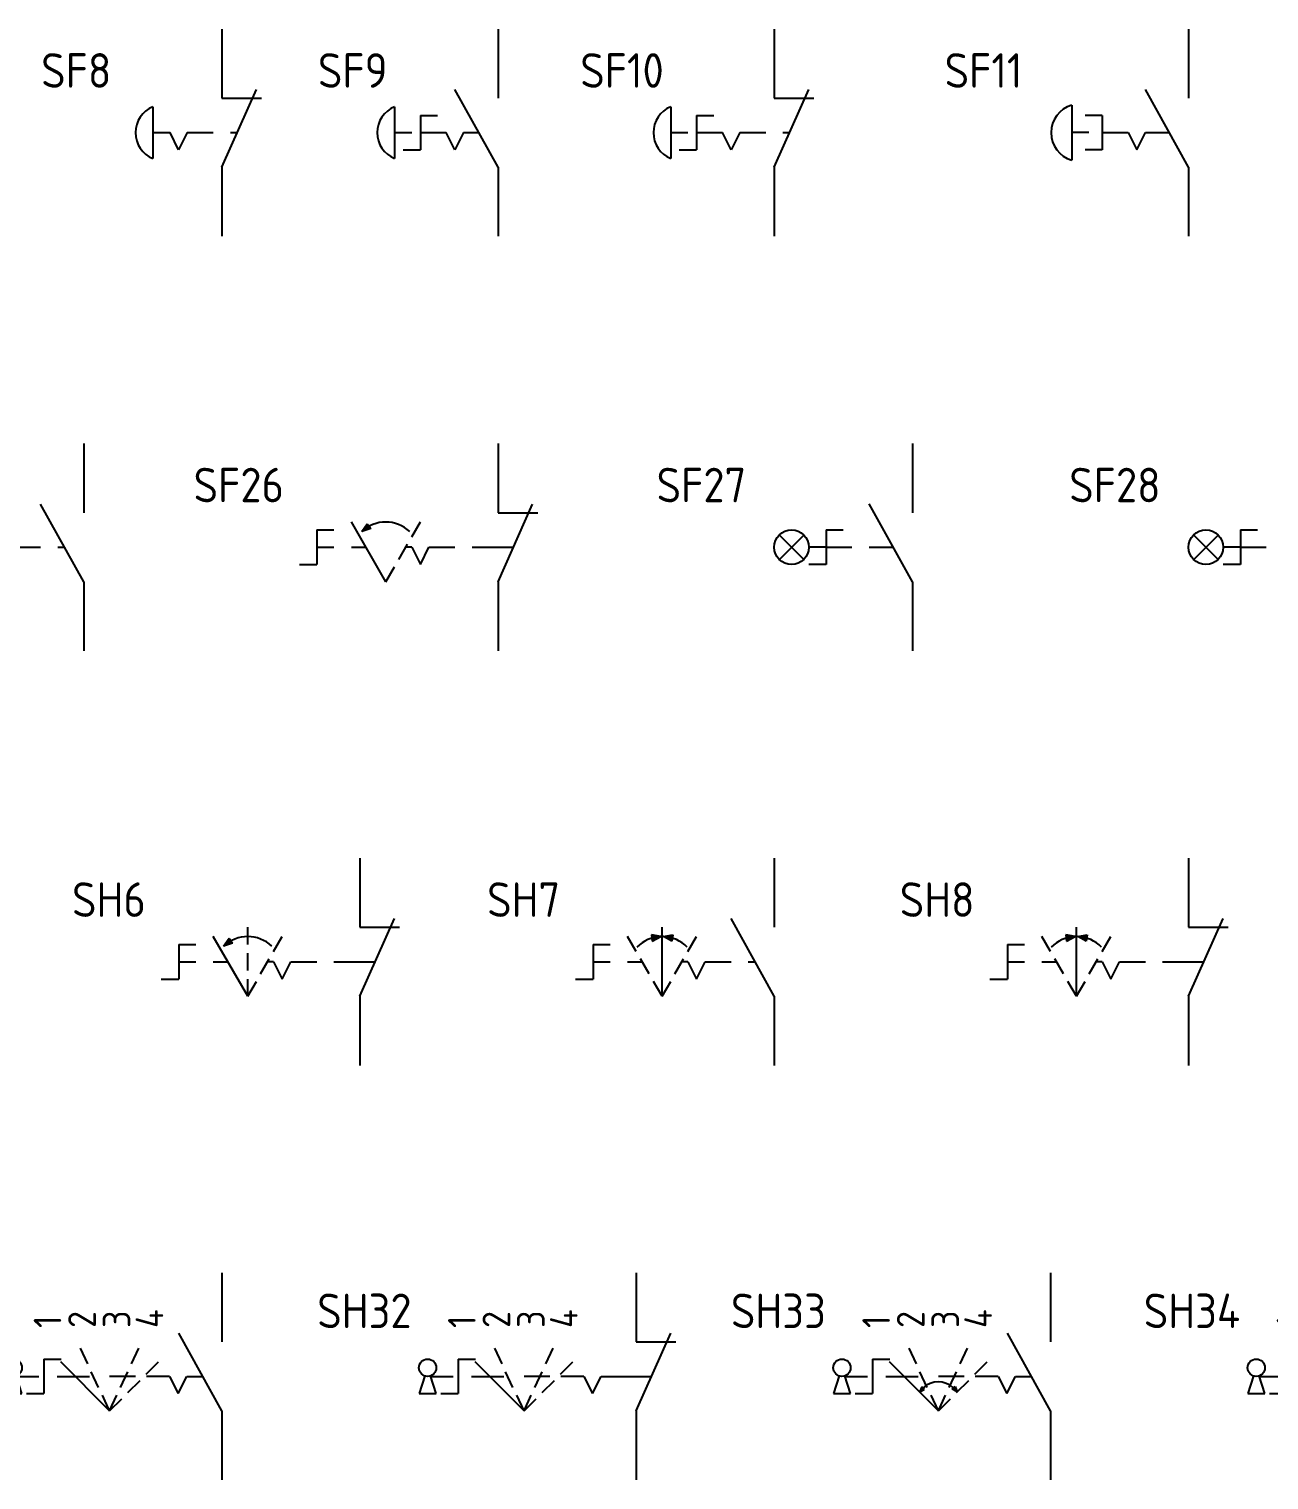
# Model space of a CAD drawing. Header units: millimetres. Extents: x 1746 to 2533, y 1027 to 2108.
# Drawn here: x 1896 to 1985.8, y 2002.5 to 2107.5 of the extents above; entities that cross this region are included whole.
import ezdxf
from ezdxf.enums import TextEntityAlignment as Align

# ---------------------------------------------------------------- set-up
doc = ezdxf.new("R2010")
doc.units = ezdxf.units.MM
for name, color, linetype in [('POS', 7, 'Continuous'), ('SYMS', 7, 'Continuous'), ('TAGS', 7, 'Continuous')]:
    doc.layers.add(name, color=color, linetype=linetype)
doc.styles.add('WD_IEC', font='isocp2.shx', dxfattribs={"width": 0.9, "height": 4})

# ---------------------------------------------------------------- blocks, each defined once
blk = doc.blocks.new('VPB12ML')
for p, q in [((0, 7.5), (0, 2.5)), ((0, -2.5), (2.5, 3.125)), ((0, 2.5), (2.8678, 2.5)), ((-5, 1.875), (-5, -1.875)), ((-5, 0), (-3.75, 0)), ((-3.125, -1.25), (-3.75, 0)), ((-2.5, 0), (-3.125, -1.25)), ((-2.5, 0), (-0.625, 0)), ((0.625, 0), (1.11111, 0)), ((0, -2.5), (0, -7.5))]:
    blk.add_line(p, q)
blk.add_arc((-4.21875, 0), 2.03125, 112.6198649, 247.3801351)
at = {"style": 'WD_IEC'}
for tag, p in [('INST', (-8, 10.25)), ('LOC', (-8, 6.75)), ('TAG1', (-8, 3.25)), ('DESC1', (-8, -10.35)), ('DESC2', (-8, -13.85)), ('DESC3', (-8, -17.35))]:
    blk.add_attdef(tag, text='', height=2.5, dxfattribs=at).set_placement(p, align=Align.RIGHT)
at = {"style": 'WD_IEC', "flags": 1}
for tag, p, height in [('X2TERM01', (0, 7.5), 0.32), ('CONTACT', (0.5, 4.5), 1), ('COMMON', (1.75, 3.25), 1), ('X1LINK', (1.5, 0), 0.32), ('ASSYCODE', (1, -4), 1), ('FAMILY', (1, -5.5), 1), ('CATDESC', (1, -7), 1), ('X8TERM02', (0, -7.5), 0.32)]:
    blk.add_attdef(tag, p, '', height=height, dxfattribs=at)
at = {"style": 'WD_IEC'}
blk.add_attdef('TERM01', text='', height=2, rotation=90, dxfattribs=at).set_placement((-1, 7.5), align=Align.RIGHT)
at = {"style": 'WD_IEC', "flags": 9}
for tag, p in [('MFG', (-8.5, -0.25)), ('CAT', (-8.5, -2.75))]:
    blk.add_attdef(tag, text='', height=1.5, dxfattribs=at).set_placement(p, align=Align.RIGHT)
at = {"style": 'WD_IEC'}
blk.add_attdef('TERM02', (-1, -7.5), '', height=2, rotation=90, dxfattribs=at)
at = {"lineweight": 15, "style": 'WD_IEC'}
blk.add_attdef('XREF', text='', height=2.5, dxfattribs=at).set_placement((-8, -6.35), align=Align.RIGHT)
blk = doc.blocks.new('VPB11MTL')
for p, q in [((0, 7.5), (0, 2.5)), ((0, -2.5), (-3.12, 3.12)), ((-7.5, 1.88), (-7.5, -1.88)), ((-5.62, 1.25), (-5.62, -1.25)), ((-5.62, 1.25), (-4.38, 1.25)), ((-7.5, 0), (-6.25, 0)), ((-5.62, 0), (-3.75, 0)), ((-3.12, -1.25), (-3.75, 0)), ((-2.5, 0), (-3.12, -1.25)), ((-2.5, 0), (-1.39, 0)), ((-6.88, -1.25), (-5.62, -1.25)), ((0, -2.5), (0, -7.5))]:
    blk.add_line(p, q)
blk.add_arc((-6.72, 0), 2.03, 112.6199, 247.3801)
at = {"style": 'WD_IEC'}
for tag, p in [('INST', (-8, 10.25)), ('LOC', (-8, 6.75)), ('TAG1', (-8, 3.25)), ('DESC1', (-8, -10.35)), ('DESC2', (-8, -13.85)), ('DESC3', (-8, -17.35))]:
    blk.add_attdef(tag, text='', height=2.5, dxfattribs=at).set_placement(p, align=Align.RIGHT)
at = {"style": 'WD_IEC', "flags": 1}
for tag, p, height in [('X2TERM01', (0, 7.5), 0.32), ('CONTACT', (0.5, 4.5), 1), ('COMMON', (1.75, 3.25), 1), ('X1LINK', (0, 0), 0.32), ('ASSYCODE', (1, -4), 1), ('FAMILY', (1, -5.5), 1), ('CATDESC', (1, -7), 1), ('X8TERM02', (0, -7.5), 0.32)]:
    blk.add_attdef(tag, p, '', height=height, dxfattribs=at)
at = {"style": 'WD_IEC'}
blk.add_attdef('TERM01', text='', height=2, rotation=90, dxfattribs=at).set_placement((-1, 7.5), align=Align.RIGHT)
at = {"style": 'WD_IEC', "flags": 9}
for tag, p in [('MFG', (-10.37, -0.24)), ('CAT', (-10.37, -2.74))]:
    blk.add_attdef(tag, text='', height=1.5, dxfattribs=at).set_placement(p, align=Align.RIGHT)
at = {"style": 'WD_IEC'}
blk.add_attdef('TERM02', (-1, -7.5), '', height=2, rotation=90, dxfattribs=at)
at = {"lineweight": 15, "style": 'WD_IEC'}
blk.add_attdef('XREF', text='', height=2.5, dxfattribs=at).set_placement((-8, -6.35), align=Align.RIGHT)
blk = doc.blocks.new('VPB12MTL')
for p, q in [((0, 7.5), (0, 2.5)), ((0, -2.5), (2.5, 3.12)), ((0, 2.5), (2.87, 2.5)), ((-7.5, 1.88), (-7.5, -1.88)), ((-5.62, 1.25), (-4.38, 1.25)), ((-5.62, 1.25), (-5.62, -1.25)), ((-7.5, 0), (-6.25, 0)), ((-5.62, 0), (-3.75, 0)), ((-3.12, -1.25), (-3.75, 0)), ((-2.5, 0), (-3.12, -1.25)), ((-2.5, 0), (-0.62, 0)), ((0.62, 0), (1.11, 0)), ((-6.88, -1.25), (-5.62, -1.25)), ((0, -2.5), (0, -7.5))]:
    blk.add_line(p, q)
blk.add_arc((-6.72, 0), 2.03, 112.6199, 247.3801)
at = {"style": 'WD_IEC'}
for tag, p in [('INST', (-8, 10.25)), ('LOC', (-8, 6.75)), ('TAG1', (-8, 3.25)), ('DESC1', (-8, -10.35)), ('DESC2', (-8, -13.85)), ('DESC3', (-8, -17.35))]:
    blk.add_attdef(tag, text='', height=2.5, dxfattribs=at).set_placement(p, align=Align.RIGHT)
at = {"style": 'WD_IEC', "flags": 1}
for tag, p, height in [('X2TERM01', (0, 7.5), 0.32), ('CONTACT', (0.5, 4.5), 1), ('COMMON', (1.75, 3.25), 1), ('X1LINK', (1.5, 0), 0.32), ('ASSYCODE', (1, -4), 1), ('FAMILY', (1, -5.5), 1), ('CATDESC', (1, -7), 1), ('X8TERM02', (0, -7.5), 0.32)]:
    blk.add_attdef(tag, p, '', height=height, dxfattribs=at)
at = {"style": 'WD_IEC'}
blk.add_attdef('TERM01', text='', height=2, rotation=90, dxfattribs=at).set_placement((-1, 7.5), align=Align.RIGHT)
at = {"style": 'WD_IEC', "flags": 9}
for tag, p in [('MFG', (-10.37, -0.24)), ('CAT', (-10.37, -2.74))]:
    blk.add_attdef(tag, text='', height=1.5, dxfattribs=at).set_placement(p, align=Align.RIGHT)
at = {"style": 'WD_IEC'}
blk.add_attdef('TERM02', (-1, -7.5), '', height=2, rotation=90, dxfattribs=at)
at = {"lineweight": 15, "style": 'WD_IEC'}
blk.add_attdef('XREF', text='', height=2.5, dxfattribs=at).set_placement((-8, -6.35), align=Align.RIGHT)
blk = doc.blocks.new('VPB11S80')
for p, q in [((0, 7.5), (0, 2.5)), ((0, -2.5), (-3.13, 3.13)), ((-8.46, 2), (-8.46, -2)), ((-6.25, 1.25), (-7.5, 1.25)), ((-6.25, 1.25), (-6.25, -1.25)), ((-7.23, 0), (-8.46, 0)), ((-6.25, 0), (-4.38, 0)), ((-4.38, 0), (-3.75, -1.25)), ((-3.75, -1.25), (-3.13, 0)), ((-3.13, 0), (-1.39, 0)), ((-6.25, -1.25), (-7.5, -1.25)), ((0, -2.5), (0, -7.5))]:
    blk.add_line(p, q)
blk.add_arc((-7.88, 0), 2.08, 106.2602, 253.7398)
at = {"style": 'WD_IEC'}
for tag, p in [('INST', (-12.03, 9.25)), ('LOC', (-12.03, 6.25)), ('TAG1', (-12.03, 3.25)), ('DESC1', (-12.03, -9.35)), ('DESC2', (-12.03, -12.35)), ('DESC3', (-12.03, -15.35))]:
    blk.add_attdef(tag, text='', height=2.5, dxfattribs=at).set_placement(p, align=Align.RIGHT)
at = {"style": 'WD_IEC', "flags": 1}
for tag, p, height in [('X2TERM01', (0, 7.5), 0.32), ('CONTACT', (0.5, 4.5), 1), ('COMMON', (1.75, 3.25), 1), ('X1LINK', (0, 0), 0.32), ('ASSYCODE', (1, -4), 1), ('FAMILY', (1, -5.5), 1), ('CATDESC', (1, -7), 1), ('X8TERM02', (0, -7.5), 0.32)]:
    blk.add_attdef(tag, p, '', height=height, dxfattribs=at)
at = {"style": 'WD_IEC'}
blk.add_attdef('TERM01', text='', height=2, rotation=90, dxfattribs=at).set_placement((-1, 7.5), align=Align.RIGHT)
at = {"style": 'WD_IEC', "flags": 9}
for tag, p in [('MFG', (-12.53, -0.25)), ('CAT', (-12.53, -2.75))]:
    blk.add_attdef(tag, text='', height=1.5, dxfattribs=at).set_placement(p, align=Align.RIGHT)
at = {"style": 'WD_IEC'}
blk.add_attdef('TERM02', (-1, -7.5), '', height=2, rotation=90, dxfattribs=at)
at = {"lineweight": 15, "style": 'WD_IEC'}
blk.add_attdef('XREF', text='', height=2.5, dxfattribs=at).set_placement((-12.03, -6.35), align=Align.RIGHT)
blk = doc.blocks.new('VSS112R')
for p, q in [((0, 7.5), (0, 2.5)), ((0, -2.5), (-3.12, 3.12)), ((-13.12, 1.25), (-11.88, 1.25)), ((-13.12, 1.25), (-13.12, -1.25)), ((-8.13, -2.5), (-10.62, 1.83)), ((-9.87, 1.14), (-9.47, 1.7)), ((-9.22, 1.35), (-9.87, 1.14)), ((-9.47, 1.7), (-9.22, 1.35)), ((-6.25, 0.75), (-5.62, 1.83)), ((-13.12, 0), (-11.88, 0)), ((-10.62, 0), (-9.57, 0)), ((-7.19, -0.88), (-6.56, 0.21)), ((-6.25, 0), (-6.68, 0)), ((-6.25, 0), (-5.62, -1.25)), ((-5.62, -1.25), (-5, 0)), ((-5, 0), (-3.12, 0)), ((-1.88, 0), (-1.39, 0)), ((-14.38, -1.25), (-13.12, -1.25)), ((-8.13, -2.5), (-7.5, -1.42)), ((0, -2.5), (0, -7.5))]:
    blk.add_line(p, q)
blk.add_arc((-8.13, -0.75), 2.57, 47.1045, 132.8955)
blk.add_solid([(-9.87, 1.14), (-9.47, 1.7), (-9.22, 1.35)])
at = {"style": 'WD_IEC'}
for tag, p in [('INST', (-15.5, 9.25)), ('LOC', (-15.5, 6.25)), ('TAG1', (-15.5, 3.25)), ('DESC1', (-15.5, -9.35)), ('DESC2', (-15.5, -12.35)), ('DESC3', (-15.5, -15.35))]:
    blk.add_attdef(tag, text='', height=2.5, dxfattribs=at).set_placement(p, align=Align.RIGHT)
at = {"style": 'WD_IEC', "flags": 8}
for tag, p in [('POS1', (-10.62, 3.5)), ('POS2', (-5.62, 3.5))]:
    blk.add_attdef(tag, text='', height=2, rotation=90, dxfattribs=at).set_placement(p, align=Align.MIDDLE_LEFT)
at = {"style": 'WD_IEC', "flags": 1}
for tag, p, height in [('X2TERM01', (0, 7.5), 0.32), ('CONTACT', (0.5, 4.5), 1), ('COMMON', (1.75, 3.25), 1), ('X1LINK', (0, 0), 0.32), ('X8TERM02', (0, -7.5), 0.32), ('ASSYCODE', (1, -9), 1), ('FAMILY', (1, -10.5), 1), ('CATDESC', (1, -12), 1)]:
    blk.add_attdef(tag, p, '', height=height, dxfattribs=at)
at = {"style": 'WD_IEC'}
blk.add_attdef('TERM01', text='', height=2, rotation=90, dxfattribs=at).set_placement((-1, 7.5), align=Align.RIGHT)
at = {"style": 'WD_IEC', "flags": 9}
for tag, p in [('MFG', (-16, -0.25)), ('CAT', (-16, -2.75))]:
    blk.add_attdef(tag, text='', height=1.5, dxfattribs=at).set_placement(p, align=Align.RIGHT)
at = {"style": 'WD_IEC'}
blk.add_attdef('TERM02', (-1, -7.5), '', height=2, rotation=90, dxfattribs=at)
at = {"lineweight": 15, "style": 'WD_IEC'}
blk.add_attdef('XREF', text='', height=2.5, dxfattribs=at).set_placement((-15.5, -6.35), align=Align.RIGHT)
blk.add_attdef('STATE', (1.25, -6.35), '', height=2.5, dxfattribs=at)
blk = doc.blocks.new('VSS122R')
for p, q in [((0, 7.5), (0, 2.5)), ((0, -2.5), (2.5, 3.12)), ((0, 2.5), (2.87, 2.5)), ((-13.12, 1.25), (-11.88, 1.25)), ((-13.12, 1.25), (-13.12, -1.25)), ((-8.13, -2.5), (-10.62, 1.83)), ((-9.87, 1.14), (-9.47, 1.7)), ((-9.22, 1.35), (-9.87, 1.14)), ((-9.47, 1.7), (-9.22, 1.35)), ((-6.25, 0.75), (-5.62, 1.83)), ((-13.12, 0), (-11.88, 0)), ((-10.62, 0), (-9.57, 0)), ((-7.19, -0.88), (-6.56, 0.21)), ((-6.25, 0), (-6.68, 0)), ((-6.25, 0), (-5.62, -1.25)), ((-5.62, -1.25), (-5, 0)), ((-5, 0), (-3.12, 0)), ((-1.88, 0), (1.11, 0)), ((-14.38, -1.25), (-13.12, -1.25)), ((-8.13, -2.5), (-7.5, -1.42)), ((0, -2.5), (0, -7.5))]:
    blk.add_line(p, q)
blk.add_arc((-8.13, -0.75), 2.57, 47.1045, 132.8955)
blk.add_solid([(-9.87, 1.14), (-9.47, 1.7), (-9.22, 1.35)])
at = {"style": 'WD_IEC'}
for tag, p in [('INST', (-15.5, 9.25)), ('LOC', (-15.5, 6.25)), ('TAG1', (-15.5, 3.25)), ('DESC1', (-15.5, -9.35)), ('DESC2', (-15.5, -12.35)), ('DESC3', (-15.5, -15.35))]:
    blk.add_attdef(tag, text='', height=2.5, dxfattribs=at).set_placement(p, align=Align.RIGHT)
at = {"style": 'WD_IEC', "flags": 8}
for tag, p in [('POS1', (-10.62, 3.5)), ('POS2', (-5.62, 3.5))]:
    blk.add_attdef(tag, text='', height=2, rotation=90, dxfattribs=at).set_placement(p, align=Align.MIDDLE_LEFT)
at = {"style": 'WD_IEC', "flags": 1}
for tag, p, height in [('X2TERM01', (0, 7.5), 0.32), ('CONTACT', (0.5, 4.5), 1), ('COMMON', (1.75, 3.25), 1), ('X1LINK', (1.5, 0), 0.32), ('X8TERM02', (0, -7.5), 0.32), ('ASSYCODE', (1, -9), 1), ('FAMILY', (1, -10.5), 1), ('CATDESC', (1, -12), 1)]:
    blk.add_attdef(tag, p, '', height=height, dxfattribs=at)
at = {"style": 'WD_IEC'}
blk.add_attdef('TERM01', text='', height=2, rotation=90, dxfattribs=at).set_placement((-1, 7.5), align=Align.RIGHT)
at = {"style": 'WD_IEC', "flags": 9}
for tag, p in [('MFG', (-16, -0.25)), ('CAT', (-16, -2.75))]:
    blk.add_attdef(tag, text='', height=1.5, dxfattribs=at).set_placement(p, align=Align.RIGHT)
at = {"style": 'WD_IEC'}
blk.add_attdef('TERM02', (-1, -7.5), '', height=2, rotation=90, dxfattribs=at)
at = {"lineweight": 15, "style": 'WD_IEC'}
blk.add_attdef('XREF', text='', height=2.5, dxfattribs=at).set_placement((-15.5, -6.35), align=Align.RIGHT)
blk.add_attdef('STATE', (1.25, -6.35), '', height=2.5, dxfattribs=at)
blk = doc.blocks.new('VSW11S77')
for p, q in [((0, 7.5), (0, 2.5)), ((0, -2.5), (-3.13, 3.13)), ((-6.25, 1.25), (-6.25, -1.25)), ((-6.25, 1.25), (-5, 1.25)), ((-9.63, -0.88), (-7.87, 0.88)), ((-7.87, -0.88), (-9.63, 0.88)), ((-6.25, 0), (-7.5, 0)), ((-6.25, 0), (-4.38, 0)), ((-3.13, 0), (-1.39, 0)), ((-6.25, -1.25), (-7.5, -1.25)), ((0, -2.5), (0, -7.5))]:
    blk.add_line(p, q)
blk.add_circle((-8.75, 0), 1.25)
at = {"style": 'WD_IEC'}
for tag, p in [('INST', (-12.03, 9.25)), ('LOC', (-12.03, 6.25)), ('TAG1', (-12.03, 3.25)), ('DESC1', (-12.03, -9.35)), ('DESC2', (-12.03, -12.35)), ('DESC3', (-12.03, -15.35))]:
    blk.add_attdef(tag, text='', height=2.5, dxfattribs=at).set_placement(p, align=Align.RIGHT)
at = {"style": 'WD_IEC', "flags": 1}
for tag, p, height in [('X2TERM01', (0, 7.5), 0.32), ('CONTACT', (0.5, 4.5), 1), ('COMMON', (1.75, 3.25), 1), ('X1LINK', (0, 0), 0.32), ('ASSYCODE', (1, -4), 1), ('FAMILY', (1, -5.5), 1), ('CATDESC', (1, -7), 1), ('X8TERM02', (0, -7.5), 0.32)]:
    blk.add_attdef(tag, p, '', height=height, dxfattribs=at)
at = {"style": 'WD_IEC'}
blk.add_attdef('TERM01', text='', height=2, rotation=90, dxfattribs=at).set_placement((-1, 7.5), align=Align.RIGHT)
at = {"style": 'WD_IEC', "flags": 9}
for tag, p in [('MFG', (-12.53, -0.25)), ('CAT', (-12.53, -2.75))]:
    blk.add_attdef(tag, text='', height=1.5, dxfattribs=at).set_placement(p, align=Align.RIGHT)
at = {"style": 'WD_IEC'}
blk.add_attdef('TERM02', (-1, -7.5), '', height=2, rotation=90, dxfattribs=at)
at = {"lineweight": 15, "style": 'WD_IEC'}
for tag, p in [('XREF', (-12.03, -6.35)), ('WDTAGALT', (-12.03, -18.35))]:
    blk.add_attdef(tag, text='', height=2.5, dxfattribs=at).set_placement(p, align=Align.RIGHT)
blk = doc.blocks.new('VSW12S77')
for p, q in [((0, 7.5), (0, 2.5)), ((0, -2.5), (2.5, 3.13)), ((0, 2.5), (2.87, 2.5)), ((-6.25, 1.25), (-6.25, -1.25)), ((-6.25, 1.25), (-5, 1.25)), ((-9.63, -0.88), (-7.87, 0.88)), ((-7.87, -0.88), (-9.63, 0.88)), ((-6.25, 0), (-7.5, 0)), ((-6.25, 0), (-4.38, 0)), ((-3.13, 0), (-1.39, 0)), ((-0.23, 0), (1.11, 0)), ((-6.25, -1.25), (-7.5, -1.25)), ((0, -2.5), (0, -7.5))]:
    blk.add_line(p, q)
blk.add_circle((-8.75, 0), 1.25)
at = {"style": 'WD_IEC'}
for tag, p in [('INST', (-12.03, 9.25)), ('LOC', (-12.03, 6.25)), ('TAG1', (-12.03, 3.25)), ('DESC1', (-12.03, -9.35)), ('DESC2', (-12.03, -12.35)), ('DESC3', (-12.03, -15.35))]:
    blk.add_attdef(tag, text='', height=2.5, dxfattribs=at).set_placement(p, align=Align.RIGHT)
at = {"style": 'WD_IEC', "flags": 1}
for tag, p, height in [('X2TERM01', (0, 7.5), 0.32), ('CONTACT', (0.5, 4.5), 1), ('COMMON', (1.75, 3.25), 1), ('X1LINK', (1.78, 0), 0.32), ('ASSYCODE', (1, -4), 1), ('FAMILY', (1, -5.5), 1), ('CATDESC', (1, -7), 1), ('X8TERM02', (0, -7.5), 0.32)]:
    blk.add_attdef(tag, p, '', height=height, dxfattribs=at)
at = {"style": 'WD_IEC'}
blk.add_attdef('TERM01', text='', height=2, rotation=90, dxfattribs=at).set_placement((-1, 7.5), align=Align.RIGHT)
at = {"style": 'WD_IEC', "flags": 9}
for tag, p in [('MFG', (-12.53, -0.25)), ('CAT', (-12.53, -2.75))]:
    blk.add_attdef(tag, text='', height=1.5, dxfattribs=at).set_placement(p, align=Align.RIGHT)
at = {"style": 'WD_IEC'}
blk.add_attdef('TERM02', (-1, -7.5), '', height=2, rotation=90, dxfattribs=at)
at = {"lineweight": 15, "style": 'WD_IEC'}
for tag, p in [('XREF', (-12.03, -6.35)), ('WDTAGALT', (-12.03, -18.35))]:
    blk.add_attdef(tag, text='', height=2.5, dxfattribs=at).set_placement(p, align=Align.RIGHT)
blk = doc.blocks.new('VSS123R')
for p, q in [((0, 7.5), (0, 2.5)), ((-8.12, 1.25), (-8.12, 2.5)), ((0, -2.5), (2.5, 3.12)), ((0, 2.5), (2.87, 2.5)), ((-13.12, 1.25), (-11.88, 1.25)), ((-13.12, 1.25), (-13.12, -1.25)), ((-8.12, -2.5), (-10.62, 1.83)), ((-9.87, 1.14), (-9.47, 1.7)), ((-9.22, 1.35), (-9.87, 1.14)), ((-9.47, 1.7), (-9.22, 1.35)), ((-6.25, 0.75), (-5.62, 1.83)), ((-13.12, 0), (-11.88, 0)), ((-10.62, 0), (-9.57, 0)), ((-8.12, -0.63), (-8.12, 0.62)), ((-7.19, -0.88), (-6.56, 0.21)), ((-6.25, 0), (-6.68, 0)), ((-6.25, 0), (-5.62, -1.25)), ((-5.62, -1.25), (-5, 0)), ((-5, 0), (-3.12, 0)), ((-1.88, 0), (1.11, 0)), ((-14.38, -1.25), (-13.12, -1.25)), ((-8.12, -2.5), (-8.12, -1.25)), ((-8.12, -2.5), (-7.5, -1.42)), ((0, -2.5), (0, -7.5))]:
    blk.add_line(p, q)
blk.add_arc((-8.12, -0.75), 2.57, 47.1045, 132.8955)
blk.add_solid([(-9.87, 1.14), (-9.47, 1.7), (-9.22, 1.35)])
at = {"style": 'WD_IEC'}
for tag, p in [('INST', (-15.5, 9.25)), ('LOC', (-15.5, 6.25)), ('TAG1', (-15.5, 3.25)), ('DESC1', (-15.5, -9.35)), ('DESC2', (-15.5, -12.35)), ('DESC3', (-15.5, -15.35))]:
    blk.add_attdef(tag, text='', height=2.5, dxfattribs=at).set_placement(p, align=Align.RIGHT)
at = {"style": 'WD_IEC', "flags": 8}
for tag, p in [('POS1', (-10.62, 3.5)), ('POS2', (-8.12, 3.5)), ('POS3', (-5.62, 3.5))]:
    blk.add_attdef(tag, text='', height=2, rotation=90, dxfattribs=at).set_placement(p, align=Align.MIDDLE_LEFT)
at = {"style": 'WD_IEC', "flags": 1}
for tag, p, height in [('X2TERM01', (0, 7.5), 0.32), ('CONTACT', (0.5, 4.5), 1), ('COMMON', (1.75, 3.25), 1), ('X1LINK', (1.5, 0), 0.32), ('X8TERM02', (0, -7.5), 0.32), ('ASSYCODE', (1, -9), 1), ('FAMILY', (1, -10.5), 1), ('CATDESC', (1, -12), 1)]:
    blk.add_attdef(tag, p, '', height=height, dxfattribs=at)
at = {"style": 'WD_IEC'}
blk.add_attdef('TERM01', text='', height=2, rotation=90, dxfattribs=at).set_placement((-1, 7.5), align=Align.RIGHT)
at = {"style": 'WD_IEC', "flags": 9}
for tag, p in [('MFG', (-16, -0.25)), ('CAT', (-16, -2.75))]:
    blk.add_attdef(tag, text='', height=1.5, dxfattribs=at).set_placement(p, align=Align.RIGHT)
at = {"style": 'WD_IEC'}
blk.add_attdef('TERM02', (-1, -7.5), '', height=2, rotation=90, dxfattribs=at)
at = {"lineweight": 15, "style": 'WD_IEC'}
blk.add_attdef('XREF', text='', height=2.5, dxfattribs=at).set_placement((-15.5, -6.35), align=Align.RIGHT)
blk.add_attdef('STATE', (1.25, -6.35), '', height=2.5, dxfattribs=at)
blk = doc.blocks.new('VSS113B')
for p, q in [((0, 7.5), (0, 2.5)), ((-8.12, -2.5), (-8.12, 2.5)), ((0, -2.5), (-3.12, 3.12)), ((-13.12, 1.25), (-11.88, 1.25)), ((-13.12, 1.25), (-13.12, -1.25)), ((-10, 0.75), (-10.62, 1.83)), ((-8.22, 1.82), (-8.9, 1.94)), ((-8.9, 1.94), (-8.83, 1.5)), ((-8.83, 1.5), (-8.22, 1.82)), ((-8.03, 1.82), (-7.35, 1.94)), ((-7.42, 1.5), (-8.03, 1.82)), ((-7.35, 1.94), (-7.42, 1.5)), ((-6.25, 0.75), (-5.62, 1.83)), ((-13.12, 0), (-11.88, 0)), ((-10.62, 0), (-9.57, 0)), ((-9.06, -0.88), (-9.69, 0.21)), ((-7.19, -0.88), (-6.56, 0.21)), ((-6.25, 0), (-6.68, 0)), ((-6.25, 0), (-5.62, -1.25)), ((-5.62, -1.25), (-5, 0)), ((-5, 0), (-3.12, 0)), ((-1.88, 0), (-1.39, 0)), ((-14.38, -1.25), (-13.12, -1.25)), ((-8.12, -2.5), (-8.75, -1.42)), ((-8.12, -2.5), (-7.5, -1.42)), ((0, -2.5), (0, -7.5))]:
    blk.add_line(p, q)
for start, end in [(92.1045, 135.138), (44.862, 87.8955)]:
    blk.add_arc((-8.12, -0.75), 2.57, start, end)
for points in [[(-8.22, 1.82), (-8.9, 1.94), (-8.83, 1.5)], [(-8.03, 1.82), (-7.35, 1.94), (-7.42, 1.5)]]:
    blk.add_solid(points)
at = {"style": 'WD_IEC'}
for tag, p in [('INST', (-15.5, 9.25)), ('LOC', (-15.5, 6.25)), ('TAG1', (-15.5, 3.25)), ('DESC1', (-15.5, -9.35)), ('DESC2', (-15.5, -12.35)), ('DESC3', (-15.5, -15.35))]:
    blk.add_attdef(tag, text='', height=2.5, dxfattribs=at).set_placement(p, align=Align.RIGHT)
at = {"style": 'WD_IEC', "flags": 8}
for tag, p in [('POS1', (-10.62, 3.5)), ('POS2', (-8.12, 3.5)), ('POS3', (-5.62, 3.5))]:
    blk.add_attdef(tag, text='', height=2, rotation=90, dxfattribs=at).set_placement(p, align=Align.MIDDLE_LEFT)
at = {"style": 'WD_IEC', "flags": 1}
for tag, p, height in [('X2TERM01', (0, 7.5), 0.32), ('CONTACT', (0.5, 4.5), 1), ('COMMON', (1.75, 3.25), 1), ('X1LINK', (0, 0), 0.32), ('X8TERM02', (0, -7.5), 0.32), ('ASSYCODE', (1, -9), 1), ('FAMILY', (1, -10.5), 1), ('CATDESC', (1, -12), 1)]:
    blk.add_attdef(tag, p, '', height=height, dxfattribs=at)
at = {"style": 'WD_IEC'}
blk.add_attdef('TERM01', text='', height=2, rotation=90, dxfattribs=at).set_placement((-1, 7.5), align=Align.RIGHT)
at = {"style": 'WD_IEC', "flags": 9}
for tag, p in [('MFG', (-16, -0.25)), ('CAT', (-16, -2.75))]:
    blk.add_attdef(tag, text='', height=1.5, dxfattribs=at).set_placement(p, align=Align.RIGHT)
at = {"style": 'WD_IEC'}
blk.add_attdef('TERM02', (-1, -7.5), '', height=2, rotation=90, dxfattribs=at)
at = {"lineweight": 15, "style": 'WD_IEC'}
blk.add_attdef('XREF', text='', height=2.5, dxfattribs=at).set_placement((-15.5, -6.35), align=Align.RIGHT)
blk.add_attdef('STATE', (1.25, -6.35), '', height=2.5, dxfattribs=at)
blk = doc.blocks.new('VSS123B')
for p, q in [((0, 7.5), (0, 2.5)), ((-8.12, -2.5), (-8.12, 2.5)), ((0, -2.5), (2.5, 3.12)), ((0, 2.5), (2.87, 2.5)), ((-13.12, 1.25), (-11.88, 1.25)), ((-13.12, 1.25), (-13.12, -1.25)), ((-10, 0.75), (-10.62, 1.83)), ((-8.22, 1.82), (-8.9, 1.94)), ((-8.9, 1.94), (-8.83, 1.5)), ((-8.83, 1.5), (-8.22, 1.82)), ((-8.03, 1.82), (-7.35, 1.94)), ((-7.42, 1.5), (-8.03, 1.82)), ((-7.35, 1.94), (-7.42, 1.5)), ((-6.25, 0.75), (-5.62, 1.83)), ((-13.12, 0), (-11.88, 0)), ((-10.62, 0), (-9.57, 0)), ((-9.06, -0.88), (-9.69, 0.21)), ((-7.19, -0.88), (-6.56, 0.21)), ((-6.25, 0), (-6.68, 0)), ((-6.25, 0), (-5.62, -1.25)), ((-5.62, -1.25), (-5, 0)), ((-5, 0), (-3.12, 0)), ((-1.88, 0), (1.11, 0)), ((-14.38, -1.25), (-13.12, -1.25)), ((-8.12, -2.5), (-8.75, -1.42)), ((-8.12, -2.5), (-7.5, -1.42)), ((0, -2.5), (0, -7.5))]:
    blk.add_line(p, q)
for start, end in [(92.1045, 135.138), (44.862, 87.8955)]:
    blk.add_arc((-8.12, -0.75), 2.57, start, end)
for points in [[(-8.22, 1.82), (-8.9, 1.94), (-8.83, 1.5)], [(-8.03, 1.82), (-7.35, 1.94), (-7.42, 1.5)]]:
    blk.add_solid(points)
at = {"style": 'WD_IEC'}
for tag, p in [('INST', (-15.5, 9.25)), ('LOC', (-15.5, 6.25)), ('TAG1', (-15.5, 3.25)), ('DESC1', (-15.5, -9.35)), ('DESC2', (-15.5, -12.35)), ('DESC3', (-15.5, -15.35))]:
    blk.add_attdef(tag, text='', height=2.5, dxfattribs=at).set_placement(p, align=Align.RIGHT)
at = {"style": 'WD_IEC', "flags": 8}
for tag, p in [('POS1', (-10.62, 3.5)), ('POS2', (-8.12, 3.5)), ('POS3', (-5.62, 3.5))]:
    blk.add_attdef(tag, text='', height=2, rotation=90, dxfattribs=at).set_placement(p, align=Align.MIDDLE_LEFT)
at = {"style": 'WD_IEC', "flags": 1}
for tag, p, height in [('X2TERM01', (0, 7.5), 0.32), ('CONTACT', (0.5, 4.5), 1), ('COMMON', (1.75, 3.25), 1), ('X1LINK', (1.5, 0), 0.32), ('X8TERM02', (0, -7.5), 0.32), ('ASSYCODE', (1, -9), 1), ('FAMILY', (1, -10.5), 1), ('CATDESC', (1, -12), 1)]:
    blk.add_attdef(tag, p, '', height=height, dxfattribs=at)
at = {"style": 'WD_IEC'}
blk.add_attdef('TERM01', text='', height=2, rotation=90, dxfattribs=at).set_placement((-1, 7.5), align=Align.RIGHT)
at = {"style": 'WD_IEC', "flags": 9}
for tag, p in [('MFG', (-16, -0.25)), ('CAT', (-16, -2.75))]:
    blk.add_attdef(tag, text='', height=1.5, dxfattribs=at).set_placement(p, align=Align.RIGHT)
at = {"style": 'WD_IEC'}
blk.add_attdef('TERM02', (-1, -7.5), '', height=2, rotation=90, dxfattribs=at)
at = {"lineweight": 15, "style": 'WD_IEC'}
blk.add_attdef('XREF', text='', height=2.5, dxfattribs=at).set_placement((-15.5, -6.35), align=Align.RIGHT)
blk.add_attdef('STATE', (1.25, -6.35), '', height=2.5, dxfattribs=at)
blk = doc.blocks.new('VSS11S49')
for p, q in [((0, 7.5), (0, 2.5)), ((0, -2.5), (-3.12, 3.12)), ((-12.89, 1.25), (-11.64, 1.25)), ((-12.89, 1.25), (-12.89, -1.25)), ((-9.71, 0.9), (-10.24, 2.03)), ((-6.54, 0.9), (-6.01, 2.03)), ((-15.29, 0.03), (-15.72, -1.25)), ((-14.47, -1.25), (-14.9, 0.03)), ((-11.93, 0), (-9.57, 0)), ((-8.12, -2.5), (-11.66, 1.04)), ((-8.92, -0.8), (-9.45, 0.33)), ((-6.25, 0), (-8.12, 0)), ((-7.33, -0.8), (-6.8, 0.33)), ((-5.47, 0.15), (-4.59, 1.04)), ((-3.79, 0), (-5.46, 0)), ((-3.79, 0), (-3.17, -1.25)), ((-3.17, -1.25), (-2.54, 0)), ((-2.54, 0), (-1.39, 0)), ((-14.89, 0), (-13.24, 0)), ((-6.8, -1.17), (-5.92, -0.29)), ((-15.72, -1.25), (-14.47, -1.25)), ((-14.14, -1.25), (-12.89, -1.25)), ((-8.12, -2.5), (-8.65, -1.37)), ((-8.12, -2.5), (-7.6, -1.37)), ((-8.12, -2.5), (-7.24, -1.62)), ((0, -2.5), (0, -7.5))]:
    blk.add_line(p, q)
blk.add_circle((-15.1, 0.62), 0.625)
at = {"style": 'WD_IEC'}
for tag, p in [('INST', (-16.26, 9.49)), ('LOC', (-16.26, 6.49)), ('TAG1', (-16.26, 3.49)), ('DESC1', (-16.26, -9.62)), ('DESC2', (-16.26, -12.62)), ('DESC3', (-16.26, -15.62))]:
    blk.add_attdef(tag, text='', height=2.5, dxfattribs=at).set_placement(p, align=Align.RIGHT)
at = {"style": 'WD_IEC', "flags": 8}
for tag, p in [('POS1', (-12.62, 3.5)), ('POS2', (-10.12, 3.5)), ('POS3', (-7.62, 3.5)), ('POS4', (-5.24, 3.5))]:
    blk.add_attdef(tag, text='', height=2, rotation=90, dxfattribs=at).set_placement(p, align=Align.MIDDLE_LEFT)
at = {"style": 'WD_IEC', "flags": 1}
for tag, p, height in [('X2TERM01', (0, 7.5), 0.32), ('CONTACT', (0.75, 3.89), 1), ('COMMON', (2, 2.64), 1), ('MFG', (-20.2, 0.06), 1.5), ('X1LINK', (0, 0), 0.32), ('CAT', (-20.2, -2.51), 1.5), ('ASSYCODE', (1, -3.5), 1), ('FAMILY', (1, -5), 1), ('CATDESC', (1, -6.5), 1), ('X8TERM02', (0, -7.5), 0.32)]:
    blk.add_attdef(tag, p, '', height=height, dxfattribs=at)
at = {"style": 'WD_IEC'}
blk.add_attdef('TERM01', text='', height=2, rotation=90, dxfattribs=at).set_placement((-1, 7.5), align=Align.RIGHT)
blk.add_attdef('TERM02', (-1.1, -7.8), '', height=2, rotation=90, dxfattribs=at)
at = {"lineweight": 15, "style": 'WD_IEC'}
blk.add_attdef('XREF', text='', height=2.5, dxfattribs=at).set_placement((-16.26, -6.62), align=Align.RIGHT)
blk = doc.blocks.new('VSS12S49')
for p, q in [((0, 7.5), (0, 2.5)), ((0, -2.5), (2.5, 3.12)), ((0, 2.5), (2.87, 2.5)), ((-12.89, 1.25), (-11.64, 1.25)), ((-12.89, 1.25), (-12.89, -1.25)), ((-9.71, 0.9), (-10.24, 2.03)), ((-6.54, 0.9), (-6.01, 2.03)), ((-15.29, 0.03), (-15.72, -1.25)), ((-14.47, -1.25), (-14.9, 0.03)), ((-11.93, 0), (-9.57, 0)), ((-8.12, -2.5), (-11.66, 1.04)), ((-8.92, -0.8), (-9.45, 0.33)), ((-6.25, 0), (-8.12, 0)), ((-7.33, -0.8), (-6.8, 0.33)), ((-5.47, 0.15), (-4.59, 1.04)), ((-3.79, 0), (-5.46, 0)), ((-3.79, 0), (-3.17, -1.25)), ((-3.17, -1.25), (-2.54, 0)), ((-2.54, 0), (1.11, 0)), ((-14.89, 0), (-13.24, 0)), ((-6.8, -1.17), (-5.92, -0.29)), ((-15.72, -1.25), (-14.47, -1.25)), ((-14.14, -1.25), (-12.89, -1.25)), ((-8.12, -2.5), (-8.65, -1.37)), ((-8.12, -2.5), (-7.6, -1.37)), ((-8.12, -2.5), (-7.24, -1.62)), ((0, -2.5), (0, -7.5))]:
    blk.add_line(p, q)
blk.add_circle((-15.1, 0.62), 0.625)
at = {"style": 'WD_IEC'}
for tag, p in [('INST', (-16.26, 9.49)), ('LOC', (-16.26, 6.49)), ('TAG1', (-16.26, 3.49)), ('DESC1', (-16.26, -9.62)), ('DESC2', (-16.26, -12.62)), ('DESC3', (-16.26, -15.62))]:
    blk.add_attdef(tag, text='', height=2.5, dxfattribs=at).set_placement(p, align=Align.RIGHT)
at = {"style": 'WD_IEC', "flags": 8}
for tag, p in [('POS1', (-12.62, 3.5)), ('POS2', (-10.12, 3.5)), ('POS3', (-7.62, 3.5)), ('POS4', (-5.24, 3.5))]:
    blk.add_attdef(tag, text='', height=2, rotation=90, dxfattribs=at).set_placement(p, align=Align.MIDDLE_LEFT)
at = {"style": 'WD_IEC', "flags": 1}
for tag, p, height in [('X2TERM01', (0, 7.5), 0.32), ('CONTACT', (0.75, 3.89), 1), ('COMMON', (2, 2.64), 1), ('MFG', (-20.2, 0.06), 1.5), ('X1LINK', (2.09, 0), 0.32), ('CAT', (-20.2, -2.51), 1.5), ('ASSYCODE', (1, -3.5), 1), ('FAMILY', (1, -5), 1), ('CATDESC', (1, -6.5), 1), ('X8TERM02', (0, -7.5), 0.32)]:
    blk.add_attdef(tag, p, '', height=height, dxfattribs=at)
at = {"style": 'WD_IEC'}
blk.add_attdef('TERM01', text='', height=2, rotation=90, dxfattribs=at).set_placement((-1, 7.5), align=Align.RIGHT)
blk.add_attdef('TERM02', (-1.1, -7.8), '', height=2, rotation=90, dxfattribs=at)
at = {"lineweight": 15, "style": 'WD_IEC'}
blk.add_attdef('XREF', text='', height=2.5, dxfattribs=at).set_placement((-16.26, -6.62), align=Align.RIGHT)
blk = doc.blocks.new('VSS11S50')
for p, q in [((0, 7.5), (0, 2.5)), ((0, -2.5), (-3.12, 3.12)), ((-12.89, 1.25), (-11.64, 1.25)), ((-12.89, 1.25), (-12.89, -1.25)), ((-9.71, 0.9), (-10.24, 2.03)), ((-6.54, 0.9), (-6.01, 2.03)), ((-15.29, 0.03), (-15.72, -1.25)), ((-14.47, -1.25), (-14.9, 0.03)), ((-11.93, 0), (-9.57, 0)), ((-8.12, -2.5), (-11.66, 1.04)), ((-8.92, -0.8), (-9.45, 0.33)), ((-6.25, 0), (-8.12, 0)), ((-7.33, -0.8), (-6.8, 0.33)), ((-5.47, 0.15), (-4.59, 1.04)), ((-3.79, 0), (-5.46, 0)), ((-3.79, 0), (-3.17, -1.25)), ((-3.17, -1.25), (-2.54, 0)), ((-2.54, 0), (-1.39, 0)), ((-14.89, 0), (-13.24, 0)), ((-9.32, -0.76), (-9.48, -1.14)), ((-9.48, -1.14), (-9.13, -0.93)), ((-9.13, -0.93), (-9.32, -0.76)), ((-7.11, -0.91), (-6.91, -0.74)), ((-6.76, -1.12), (-7.11, -0.91)), ((-6.91, -0.74), (-6.76, -1.12)), ((-6.8, -1.17), (-5.92, -0.29)), ((-15.72, -1.25), (-14.47, -1.25)), ((-14.14, -1.25), (-12.89, -1.25)), ((-8.12, -2.5), (-8.65, -1.37)), ((-8.12, -2.5), (-7.6, -1.37)), ((-8.12, -2.5), (-7.24, -1.62)), ((0, -2.5), (0, -7.5))]:
    blk.add_line(p, q)
blk.add_circle((-15.1, 0.62), 0.625)
blk.add_arc((-8.13, -1.99), 1.59, 46.0492, 133.9508)
for points in [[(-9.13, -0.93), (-9.32, -0.76), (-9.48, -1.14)], [(-7.11, -0.91), (-6.91, -0.74), (-6.76, -1.12)]]:
    blk.add_solid(points)
at = {"style": 'WD_IEC'}
for tag, p in [('INST', (-16.26, 9.49)), ('LOC', (-16.26, 6.49)), ('TAG1', (-16.26, 3.49)), ('DESC1', (-16.26, -9.62)), ('DESC2', (-16.26, -12.62)), ('DESC3', (-16.26, -15.62))]:
    blk.add_attdef(tag, text='', height=2.5, dxfattribs=at).set_placement(p, align=Align.RIGHT)
at = {"style": 'WD_IEC', "flags": 8}
for tag, p in [('POS1', (-12.62, 3.5)), ('POS2', (-10.12, 3.5)), ('POS3', (-7.62, 3.5)), ('POS4', (-5.24, 3.5))]:
    blk.add_attdef(tag, text='', height=2, rotation=90, dxfattribs=at).set_placement(p, align=Align.MIDDLE_LEFT)
at = {"style": 'WD_IEC', "flags": 1}
for tag, p, height in [('X2TERM01', (0, 7.5), 0.32), ('CONTACT', (0.75, 3.89), 1), ('COMMON', (2, 2.64), 1), ('MFG', (-20.2, 0.06), 1.5), ('X1LINK', (0, 0), 0.32), ('CAT', (-20.2, -2.51), 1.5), ('ASSYCODE', (1, -3.5), 1), ('FAMILY', (1, -5), 1), ('CATDESC', (1, -6.5), 1), ('X8TERM02', (0, -7.5), 0.32)]:
    blk.add_attdef(tag, p, '', height=height, dxfattribs=at)
at = {"style": 'WD_IEC'}
blk.add_attdef('TERM01', text='', height=2, rotation=90, dxfattribs=at).set_placement((-1, 7.5), align=Align.RIGHT)
blk.add_attdef('TERM02', (-1.1, -7.8), '', height=2, rotation=90, dxfattribs=at)
at = {"lineweight": 15, "style": 'WD_IEC'}
blk.add_attdef('XREF', text='', height=2.5, dxfattribs=at).set_placement((-16.26, -6.62), align=Align.RIGHT)
blk = doc.blocks.new('VSS12S50')
for p, q in [((0, 7.5), (0, 2.5)), ((0, -2.5), (2.5, 3.12)), ((0, 2.5), (2.87, 2.5)), ((-12.89, 1.25), (-11.64, 1.25)), ((-12.89, 1.25), (-12.89, -1.25)), ((-9.71, 0.9), (-10.24, 2.03)), ((-6.54, 0.9), (-6.01, 2.03)), ((-15.29, 0.03), (-15.72, -1.25)), ((-14.47, -1.25), (-14.9, 0.03)), ((-11.93, 0), (-9.57, 0)), ((-8.12, -2.5), (-11.66, 1.04)), ((-8.92, -0.8), (-9.45, 0.33)), ((-6.25, 0), (-8.12, 0)), ((-7.33, -0.8), (-6.8, 0.33)), ((-5.47, 0.15), (-4.59, 1.04)), ((-3.79, 0), (-5.46, 0)), ((-3.79, 0), (-3.17, -1.25)), ((-3.17, -1.25), (-2.54, 0)), ((-2.54, 0), (1.11, 0)), ((-14.89, 0), (-13.24, 0)), ((-9.32, -0.77), (-9.47, -1.16)), ((-9.47, -1.16), (-9.12, -0.94)), ((-9.12, -0.94), (-9.32, -0.77)), ((-7.11, -0.92), (-6.91, -0.76)), ((-6.75, -1.14), (-7.11, -0.92)), ((-6.91, -0.76), (-6.75, -1.14)), ((-6.8, -1.17), (-5.92, -0.29)), ((-15.72, -1.25), (-14.47, -1.25)), ((-14.14, -1.25), (-12.89, -1.25)), ((-8.12, -2.5), (-8.65, -1.37)), ((-8.12, -2.5), (-7.6, -1.37)), ((-8.12, -2.5), (-7.24, -1.62)), ((0, -2.5), (0, -7.5))]:
    blk.add_line(p, q)
blk.add_circle((-15.1, 0.62), 0.625)
blk.add_arc((-8.12, -2), 1.59, 46.0492, 133.9508)
for points in [[(-9.12, -0.94), (-9.32, -0.77), (-9.47, -1.16)], [(-7.11, -0.92), (-6.91, -0.76), (-6.75, -1.14)]]:
    blk.add_solid(points)
at = {"style": 'WD_IEC'}
for tag, p in [('INST', (-16.26, 9.49)), ('LOC', (-16.26, 6.49)), ('TAG1', (-16.26, 3.49)), ('DESC1', (-16.26, -9.62)), ('DESC2', (-16.26, -12.62)), ('DESC3', (-16.26, -15.62))]:
    blk.add_attdef(tag, text='', height=2.5, dxfattribs=at).set_placement(p, align=Align.RIGHT)
at = {"style": 'WD_IEC', "flags": 8}
for tag, p in [('POS1', (-12.62, 3.5)), ('POS2', (-10.12, 3.5)), ('POS3', (-7.62, 3.5)), ('POS4', (-5.24, 3.5))]:
    blk.add_attdef(tag, text='', height=2, rotation=90, dxfattribs=at).set_placement(p, align=Align.MIDDLE_LEFT)
at = {"style": 'WD_IEC', "flags": 1}
for tag, p, height in [('X2TERM01', (0, 7.5), 0.32), ('CONTACT', (0.75, 3.89), 1), ('COMMON', (2, 2.64), 1), ('MFG', (-20.2, 0.06), 1.5), ('X1LINK', (2.09, 0), 0.32), ('CAT', (-20.2, -2.51), 1.5), ('ASSYCODE', (1, -3.5), 1), ('FAMILY', (1, -5), 1), ('CATDESC', (1, -6.5), 1), ('X8TERM02', (0, -7.5), 0.32)]:
    blk.add_attdef(tag, p, '', height=height, dxfattribs=at)
at = {"style": 'WD_IEC'}
blk.add_attdef('TERM01', text='', height=2, rotation=90, dxfattribs=at).set_placement((-1, 7.5), align=Align.RIGHT)
blk.add_attdef('TERM02', (-1.1, -7.8), '', height=2, rotation=90, dxfattribs=at)
at = {"lineweight": 15, "style": 'WD_IEC'}
blk.add_attdef('XREF', text='', height=2.5, dxfattribs=at).set_placement((-16.26, -6.62), align=Align.RIGHT)

msp = doc.modelspace()

# ---------------------------------------------------------------- block references
at = {"layer": 'SYMS'}
ref = msp.add_blockref('VPB12ML', (1910, 2100), dxfattribs=at)
ref.add_attrib('TAG1', 'SF8', dxfattribs={"layer": 'TAGS', "height": 2.5, "style": 'WD_IEC'}).set_placement((1902, 2103.25), align=Align.RIGHT)
ref = msp.add_blockref('VPB11MTL', (1930, 2100), dxfattribs=at)
ref.add_attrib('TAG1', 'SF9', dxfattribs={"layer": 'TAGS', "height": 2.5, "style": 'WD_IEC'}).set_placement((1922, 2103.25), align=Align.RIGHT)
ref = msp.add_blockref('VPB12MTL', (1950, 2100), dxfattribs=at)
ref.add_attrib('TAG1', 'SF10', dxfattribs={"layer": 'TAGS', "height": 2.5, "style": 'WD_IEC'}).set_placement((1942, 2103.25), align=Align.RIGHT)
ref = msp.add_blockref('VPB11S80', (1980, 2100), dxfattribs=at)
ref.add_attrib('TAG1', 'SF11', dxfattribs={"layer": 'TAGS', "height": 2.5, "style": 'WD_IEC'}).set_placement((1967.97, 2103.25), align=Align.RIGHT)
ref = msp.add_blockref('VSS112R', (1900, 2070), dxfattribs=at)
ref.add_attrib('TAG1', 'SF25', dxfattribs={"layer": 'TAGS', "height": 2.5, "style": 'WD_IEC'}).set_placement((1884.5, 2073.25), align=Align.RIGHT)
ref = msp.add_blockref('VSS122R', (1930, 2070), dxfattribs=at)
ref.add_attrib('TAG1', 'SF26', dxfattribs={"layer": 'TAGS', "height": 2.5, "style": 'WD_IEC'}).set_placement((1914.5, 2073.25), align=Align.RIGHT)
ref = msp.add_blockref('VSW11S77', (1960, 2070), dxfattribs=at)
ref.add_attrib('TAG1', 'SF27', dxfattribs={"layer": 'TAGS', "height": 2.5, "style": 'WD_IEC'}).set_placement((1947.97, 2073.25), align=Align.RIGHT)
ref = msp.add_blockref('VSW12S77', (1990, 2070), dxfattribs=at)
ref.add_attrib('TAG1', 'SF28', dxfattribs={"layer": 'TAGS', "height": 2.5, "style": 'WD_IEC'}).set_placement((1977.97, 2073.25), align=Align.RIGHT)
ref = msp.add_blockref('VSS123R', (1920, 2040), dxfattribs=at)
ref.add_attrib('TAG1', 'SH6', dxfattribs={"layer": 'TAGS', "height": 2.5, "style": 'WD_IEC'}).set_placement((1904.5, 2043.25), align=Align.RIGHT)
ref = msp.add_blockref('VSS113B', (1950, 2040), dxfattribs=at)
ref.add_attrib('TAG1', 'SH7', dxfattribs={"layer": 'TAGS', "height": 2.5, "style": 'WD_IEC'}).set_placement((1934.5, 2043.25), align=Align.RIGHT)
ref = msp.add_blockref('VSS123B', (1980, 2040), dxfattribs=at)
ref.add_attrib('TAG1', 'SH8', dxfattribs={"layer": 'TAGS', "height": 2.5, "style": 'WD_IEC'}).set_placement((1964.5, 2043.25), align=Align.RIGHT)
ref = msp.add_blockref('VSS11S49', (1910, 2010), dxfattribs=at)
ref.add_attrib('POS4', '4', dxfattribs={"layer": 'POS', "height": 2, "rotation": 90, "style": 'WD_IEC', "flags": 8}).set_placement((1904.76, 2013.5), align=Align.MIDDLE_LEFT)
ref.add_attrib('POS1', '1', dxfattribs={"layer": 'POS', "height": 2, "rotation": 90, "style": 'WD_IEC', "flags": 8}).set_placement((1897.38, 2013.5), align=Align.MIDDLE_LEFT)
ref.add_attrib('POS2', '2', dxfattribs={"layer": 'POS', "height": 2, "rotation": 90, "style": 'WD_IEC', "flags": 8}).set_placement((1899.88, 2013.5), align=Align.MIDDLE_LEFT)
ref.add_attrib('POS3', '3', dxfattribs={"layer": 'POS', "height": 2, "rotation": 90, "style": 'WD_IEC', "flags": 8}).set_placement((1902.38, 2013.5), align=Align.MIDDLE_LEFT)
ref.add_attrib('TAG1', 'SH31', dxfattribs={"layer": 'TAGS', "height": 2.5, "style": 'WD_IEC'}).set_placement((1893.74, 2013.49), align=Align.RIGHT)
ref = msp.add_blockref('VSS12S49', (1940, 2010), dxfattribs=at)
ref.add_attrib('POS4', '4', dxfattribs={"layer": 'POS', "height": 2, "rotation": 90, "style": 'WD_IEC', "flags": 8}).set_placement((1934.76, 2013.5), align=Align.MIDDLE_LEFT)
ref.add_attrib('POS1', '1', dxfattribs={"layer": 'POS', "height": 2, "rotation": 90, "style": 'WD_IEC', "flags": 8}).set_placement((1927.38, 2013.5), align=Align.MIDDLE_LEFT)
ref.add_attrib('POS2', '2', dxfattribs={"layer": 'POS', "height": 2, "rotation": 90, "style": 'WD_IEC', "flags": 8}).set_placement((1929.88, 2013.5), align=Align.MIDDLE_LEFT)
ref.add_attrib('POS3', '3', dxfattribs={"layer": 'POS', "height": 2, "rotation": 90, "style": 'WD_IEC', "flags": 8}).set_placement((1932.38, 2013.5), align=Align.MIDDLE_LEFT)
ref.add_attrib('TAG1', 'SH32', dxfattribs={"layer": 'TAGS', "height": 2.5, "style": 'WD_IEC'}).set_placement((1923.74, 2013.49), align=Align.RIGHT)
ref = msp.add_blockref('VSS11S50', (1970, 2010), dxfattribs=at)
ref.add_attrib('POS4', '4', dxfattribs={"layer": 'POS', "height": 2, "rotation": 90, "style": 'WD_IEC', "flags": 8}).set_placement((1964.76, 2013.5), align=Align.MIDDLE_LEFT)
ref.add_attrib('POS1', '1', dxfattribs={"layer": 'POS', "height": 2, "rotation": 90, "style": 'WD_IEC', "flags": 8}).set_placement((1957.38, 2013.5), align=Align.MIDDLE_LEFT)
ref.add_attrib('POS2', '2', dxfattribs={"layer": 'POS', "height": 2, "rotation": 90, "style": 'WD_IEC', "flags": 8}).set_placement((1959.88, 2013.5), align=Align.MIDDLE_LEFT)
ref.add_attrib('POS3', '3', dxfattribs={"layer": 'POS', "height": 2, "rotation": 90, "style": 'WD_IEC', "flags": 8}).set_placement((1962.38, 2013.5), align=Align.MIDDLE_LEFT)
ref.add_attrib('TAG1', 'SH33', dxfattribs={"layer": 'TAGS', "height": 2.5, "style": 'WD_IEC'}).set_placement((1953.74, 2013.49), align=Align.RIGHT)
ref = msp.add_blockref('VSS12S50', (2000, 2010), dxfattribs=at)
ref.add_attrib('POS4', '4', dxfattribs={"layer": 'POS', "height": 2, "rotation": 90, "style": 'WD_IEC', "flags": 8}).set_placement((1994.76, 2013.5), align=Align.MIDDLE_LEFT)
ref.add_attrib('POS1', '1', dxfattribs={"layer": 'POS', "height": 2, "rotation": 90, "style": 'WD_IEC', "flags": 8}).set_placement((1987.38, 2013.5), align=Align.MIDDLE_LEFT)
ref.add_attrib('POS2', '2', dxfattribs={"layer": 'POS', "height": 2, "rotation": 90, "style": 'WD_IEC', "flags": 8}).set_placement((1989.88, 2013.5), align=Align.MIDDLE_LEFT)
ref.add_attrib('POS3', '3', dxfattribs={"layer": 'POS', "height": 2, "rotation": 90, "style": 'WD_IEC', "flags": 8}).set_placement((1992.38, 2013.5), align=Align.MIDDLE_LEFT)
ref.add_attrib('TAG1', 'SH34', dxfattribs={"layer": 'TAGS', "height": 2.5, "style": 'WD_IEC'}).set_placement((1983.74, 2013.49), align=Align.RIGHT)

doc.saveas('drawing.dxf')
